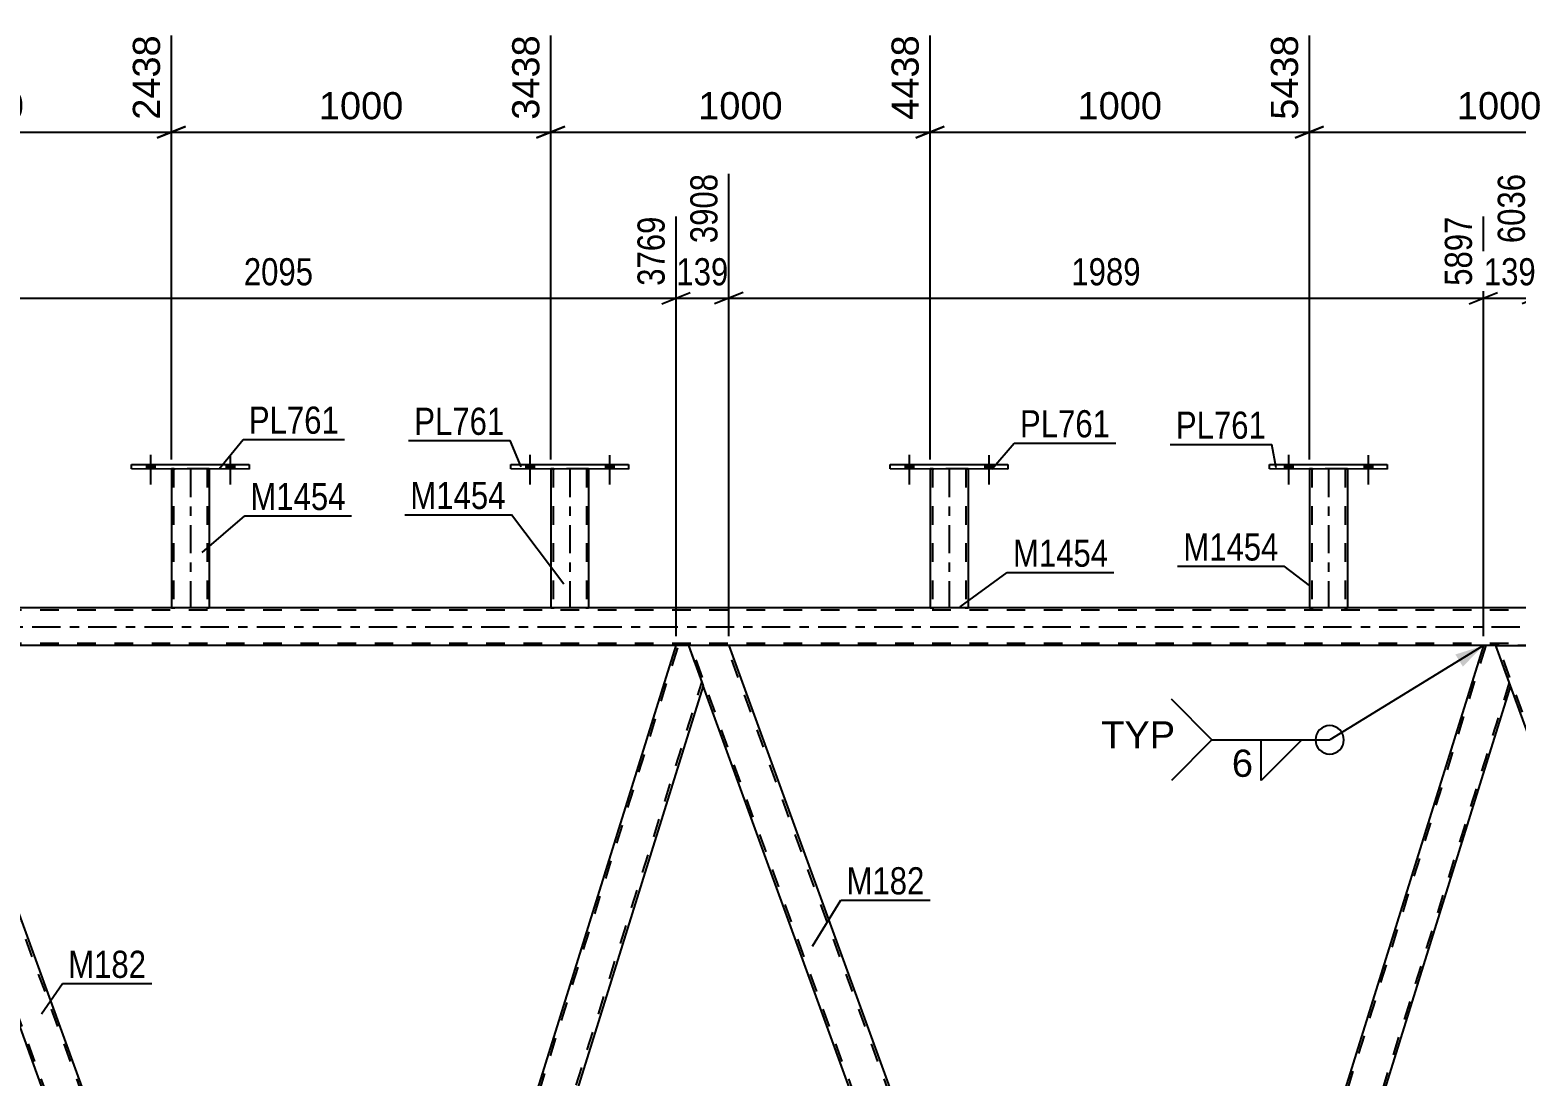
# Model space of a CAD drawing. Header units: millimetres. Extents: x 0 to 3371, y 0 to 1899.
# Drawn here: x 123 to 279.7, y 364.6 to 475.1 of the extents above; entities that cross this region are included whole.
import ezdxf

# ---------------------------------------------------------------- set-up
doc = ezdxf.new("R2010")
doc.units = ezdxf.units.MM
doc.linetypes.add('DXK_LINE_DOT2', pattern=[3.9198, 1.9599, -1.9599])
doc.linetypes.add('DXK_LINE_DOT3', pattern=[5.9187, 2.979, -0.9799, 0.9799, -0.9799])
doc.styles.add('Arial', font='ARIAL.TTF', dxfattribs={"height": 0.2})
doc.styles.add('Arial Narrow', font='ARIALN.TTF', dxfattribs={"height": 0.2})

# ---------------------------------------------------------------- blocks, each defined once
blk = doc.blocks.new('Part-203723786-2866 - 2801')
at = {"color": 2, "linetype": 'Continuous'}
for p, q in [((253.7, 428.72), (253.7, 429.2)), ((253.7, 429.2), (266.1, 429.19)), ((266.1, 428.71), (253.7, 428.72)), ((266.1, 429.19), (266.1, 428.71))]:
    blk.add_line(p, q, dxfattribs=at)
blk = doc.blocks.new('Bolt-203723786-3187 - 2801')
at = {"linetype": 'Continuous'}
for points in [[(255.26, 428.72), (256.14, 428.72), (256.14, 429.2), (255.26, 429.2)], [(263.66, 428.71), (264.54, 428.71), (264.54, 429.19), (263.66, 429.19)]]:
    blk.add_hatch(color=1, dxfattribs=at).paths.add_polyline_path(points)
at = {"color": 1, "linetype": 'Continuous'}
for p, q in [((255.7, 430.2), (255.7, 427.08)), ((264.1, 430.19), (264.1, 427.07)), ((255.26, 429.2), (255.26, 428.72)), ((256.14, 429.2), (256.14, 428.72)), ((263.66, 429.19), (263.66, 428.71)), ((264.54, 429.19), (264.54, 428.71))]:
    blk.add_line(p, q, dxfattribs=at)
blk = doc.blocks.new('Bolt-203723786-2803 - 2801')
at = {"linetype": 'Continuous'}
for points in [[(135.26, 428.72), (136.14, 428.72), (136.14, 429.2), (135.26, 429.2)], [(143.66, 428.71), (144.54, 428.71), (144.54, 429.19), (143.66, 429.19)]]:
    blk.add_hatch(color=1, dxfattribs=at).paths.add_polyline_path(points)
at = {"color": 1, "linetype": 'Continuous'}
for p, q in [((135.7, 430.2), (135.7, 427.08)), ((144.1, 430.19), (144.1, 427.07)), ((135.26, 429.2), (135.26, 428.72)), ((136.14, 429.2), (136.14, 428.72)), ((143.66, 429.19), (143.66, 428.71)), ((144.54, 429.19), (144.54, 428.71))]:
    blk.add_line(p, q, dxfattribs=at)
blk = doc.blocks.new('Part-203723786-2932 - 2801')
at = {"color": 7, "linetype": 'DXK_LINE_DOT2'}
for p, q in [((276.49, 410.08), (239.67, 291.96)), ((278.97, 406.2), (242.4, 288.86)), ((239.96, 293.68), (239.54, 292.33)), ((244.15, 293.68), (242.65, 288.86)), ((240.8, 288.86), (239.54, 292.33)), ((242.65, 288.86), (240.8, 288.86))]:
    blk.add_line(p, q, dxfattribs=at)
at = {"color": 2, "linetype": 'Continuous'}
for p, q in [((276.24, 410.08), (239.96, 293.68)), ((277.56, 410.08), (276.24, 410.08)), ((279.11, 405.83), (277.56, 410.08)), ((279.11, 405.83), (244.15, 293.68))]:
    blk.add_line(p, q, dxfattribs=at)
blk = doc.blocks.new('Bolt-203723786-2804 - 2801')
at = {"linetype": 'Continuous'}
for points in [[(135.26, 428.72), (136.14, 428.72), (136.14, 429.2), (135.26, 429.2)], [(143.66, 428.71), (144.54, 428.71), (144.54, 429.19), (143.66, 429.19)]]:
    blk.add_hatch(color=1, dxfattribs=at).paths.add_polyline_path(points)
at = {"color": 1, "linetype": 'Continuous'}
for p, q in [((135.7, 430.2), (135.7, 427.08)), ((144.1, 430.19), (144.1, 427.07)), ((135.26, 429.2), (135.26, 428.72)), ((136.14, 429.2), (136.14, 428.72)), ((143.66, 429.19), (143.66, 428.71)), ((144.54, 429.19), (144.54, 428.71))]:
    blk.add_line(p, q, dxfattribs=at)
blk = doc.blocks.new('Bolt-203723786-3312 - 2801')
at = {"linetype": 'Continuous'}
for points in [[(175.26, 428.72), (176.14, 428.72), (176.14, 429.2), (175.26, 429.2)], [(183.66, 428.71), (184.54, 428.71), (184.54, 429.19), (183.66, 429.19)]]:
    blk.add_hatch(color=1, dxfattribs=at).paths.add_polyline_path(points)
at = {"color": 1, "linetype": 'Continuous'}
for p, q in [((175.7, 430.2), (175.7, 427.08)), ((184.1, 430.19), (184.1, 427.07)), ((175.26, 429.2), (175.26, 428.72)), ((176.14, 429.2), (176.14, 428.72)), ((183.66, 429.19), (183.66, 428.71)), ((184.54, 429.19), (184.54, 428.71))]:
    blk.add_line(p, q, dxfattribs=at)
blk = doc.blocks.new('Part-203723786-2876 - 2801')
at = {"color": 2, "linetype": 'Continuous'}
for p, q in [((196.68, 410.08), (192.42, 410.08)), ((196.68, 410.08), (239.05, 293.68)), ((234.79, 293.68), (193.97, 405.83))]:
    blk.add_line(p, q, dxfattribs=at)
at = {"color": 7, "linetype": 'DXK_LINE_DOT2'}
for p, q in [((192.42, 410.08), (193.97, 405.83)), ((236.8, 288.86), (192.68, 410.08)), ((240.55, 288.86), (196.43, 410.08)), ((236.54, 288.86), (234.79, 293.68)), ((240.8, 288.86), (239.05, 293.68)), ((240.8, 288.86), (236.54, 288.86))]:
    blk.add_line(p, q, dxfattribs=at)
blk = doc.blocks.new('Part-203723786-2892 - 2801')
at = {"color": 2, "linetype": 'Continuous'}
for p, q in [((151.41, 288.86), (107.29, 410.08)), ((111.04, 410.08), (107.29, 410.08)), ((111.04, 410.08), (111.55, 410.08)), ((154.4, 292.33), (111.55, 410.08))]:
    blk.add_line(p, q, dxfattribs=at)
at = {"color": 7, "linetype": 'DXK_LINE_DOT2'}
for p, q in [((151.67, 288.86), (107.55, 410.08)), ((155.41, 288.86), (111.29, 410.08)), ((111.51, 410.08), (111.4, 410.08)), ((111.55, 410.08), (111.51, 410.08)), ((154.4, 292.33), (155.67, 288.86)), ((155.67, 288.86), (151.41, 288.86))]:
    blk.add_line(p, q, dxfattribs=at)
blk = doc.blocks.new('Part-203723786-2897 - 2801')
at = {"color": 2, "linetype": 'Continuous'}
for p, q in [((154.4, 292.33), (191.11, 410.08)), ((192.42, 410.08), (191.11, 410.08)), ((192.42, 410.08), (193.97, 405.83)), ((193.97, 405.83), (157.51, 288.86)), ((155.67, 288.86), (154.4, 292.33))]:
    blk.add_line(p, q, dxfattribs=at)
at = {"color": 7, "linetype": 'DXK_LINE_DOT2'}
for p, q in [((154.54, 291.96), (191.36, 410.08)), ((157.26, 288.86), (193.84, 406.2)), ((157.51, 288.86), (155.67, 288.86))]:
    blk.add_line(p, q, dxfattribs=at)
blk = doc.blocks.new('Bolt-203723786-2933 - 2801')
at = {"linetype": 'Continuous'}
for points in [[(175.26, 428.72), (176.14, 428.72), (176.14, 429.2), (175.26, 429.2)], [(183.66, 428.71), (184.54, 428.71), (184.54, 429.19), (183.66, 429.19)]]:
    blk.add_hatch(color=1, dxfattribs=at).paths.add_polyline_path(points)
at = {"color": 1, "linetype": 'Continuous'}
for p, q in [((175.7, 430.2), (175.7, 427.08)), ((184.1, 430.19), (184.1, 427.07)), ((175.26, 429.2), (175.26, 428.72)), ((176.14, 429.2), (176.14, 428.72)), ((183.66, 429.19), (183.66, 428.71)), ((184.54, 429.19), (184.54, 428.71))]:
    blk.add_line(p, q, dxfattribs=at)
blk = doc.blocks.new('Part-203723786-2959 - 2801')
at = {"color": 2, "linetype": 'Continuous'}
for p, q in [((177.9, 428.72), (177.9, 414.08)), ((181.9, 428.72), (181.9, 414.08)), ((177.93, 414.08), (177.9, 414.08)), ((178.04, 414.08), (177.93, 414.08)), ((178.19, 414.08), (178.04, 414.08)), ((181.6, 414.08), (178.19, 414.08)), ((181.76, 414.08), (181.6, 414.08)), ((181.86, 414.08), (181.76, 414.08)), ((181.9, 414.08), (181.86, 414.08))]:
    blk.add_line(p, q, dxfattribs=at)
at = {"color": 7, "linetype": 'DXK_LINE_DOT2'}
for p, q in [((177.9, 428.72), (177.9, 428.72)), ((177.9, 428.72), (177.9, 428.72)), ((177.9, 428.72), (177.9, 428.72)), ((177.94, 428.72), (177.9, 428.72)), ((177.9, 428.72), (177.94, 428.72)), ((178.04, 428.72), (177.94, 428.72)), ((177.94, 428.72), (178.04, 428.72)), ((178.16, 428.72), (178.04, 428.72)), ((178.04, 428.72), (178.2, 428.72)), ((178.14, 428.72), (178.14, 428.72)), ((178.14, 428.72), (178.14, 414.08)), ((178.16, 428.72), (178.14, 428.72)), ((178.14, 428.72), (178.16, 428.72)), ((181.6, 428.72), (178.16, 428.72)), ((178.21, 428.72), (178.16, 428.72)), ((178.16, 428.72), (178.21, 428.72)), ((181.6, 428.72), (178.2, 428.72)), ((181.51, 428.72), (178.21, 428.72)), ((178.21, 428.72), (178.29, 428.72)), ((181.59, 428.72), (178.29, 428.72)), ((181.59, 428.72), (181.51, 428.72)), ((181.64, 428.72), (181.59, 428.72)), ((181.59, 428.72), (181.64, 428.72)), ((181.6, 428.72), (181.76, 428.72)), ((181.76, 428.72), (181.6, 428.72)), ((181.66, 428.72), (181.64, 428.72)), ((181.64, 428.72), (181.66, 428.72)), ((181.66, 428.72), (181.66, 428.72)), ((181.66, 428.72), (181.66, 414.08)), ((181.76, 428.72), (181.86, 428.72)), ((181.86, 428.72), (181.76, 428.72)), ((181.86, 428.72), (181.9, 428.72)), ((181.9, 428.72), (181.86, 428.72)), ((181.9, 428.72), (181.9, 428.72)), ((181.9, 428.72), (181.9, 428.72)), ((181.9, 428.72), (181.9, 428.72)), ((177.9, 414.08), (177.93, 414.08)), ((177.93, 414.08), (178.04, 414.08)), ((178.04, 414.08), (178.19, 414.08)), ((178.14, 414.08), (178.15, 414.08)), ((178.14, 414.08), (178.15, 414.08)), ((181.51, 414.08), (178.15, 414.08)), ((178.15, 414.08), (178.19, 414.08)), ((181.66, 414.08), (178.19, 414.08)), ((178.19, 414.08), (178.21, 414.08)), ((178.21, 414.08), (178.28, 414.08)), ((181.59, 414.08), (178.28, 414.08)), ((181.59, 414.08), (181.51, 414.08)), ((181.64, 414.08), (181.59, 414.08)), ((181.59, 414.08), (181.64, 414.08)), ((181.66, 414.08), (181.64, 414.08)), ((181.64, 414.08), (181.66, 414.08)), ((181.66, 414.08), (181.76, 414.08)), ((181.76, 414.08), (181.86, 414.08)), ((181.86, 414.08), (181.9, 414.08))]:
    blk.add_line(p, q, dxfattribs=at)
at = {"color": 7, "linetype": 'DXK_LINE_DOT3'}
blk.add_line((179.9, 428.72), (179.9, 414.08), dxfattribs=at)
blk = doc.blocks.new('Part-203723786-2969 - 2801')
at = {"color": 2, "linetype": 'Continuous'}
for p, q in [((173.7, 428.72), (173.7, 429.2)), ((173.7, 429.2), (186.1, 429.19)), ((186.1, 428.71), (173.7, 428.72)), ((186.1, 429.19), (186.1, 428.71))]:
    blk.add_line(p, q, dxfattribs=at)
blk = doc.blocks.new('Part-203723786-3011 - 2801')
at = {"color": 2, "linetype": 'Continuous'}
for p, q in [((137.9, 428.72), (137.9, 414.08)), ((141.9, 428.72), (141.9, 414.08)), ((137.93, 414.08), (137.9, 414.08)), ((138.04, 414.08), (137.93, 414.08)), ((138.19, 414.08), (138.04, 414.08)), ((141.6, 414.08), (138.19, 414.08)), ((141.76, 414.08), (141.6, 414.08)), ((141.86, 414.08), (141.76, 414.08)), ((141.9, 414.08), (141.86, 414.08))]:
    blk.add_line(p, q, dxfattribs=at)
at = {"color": 7, "linetype": 'DXK_LINE_DOT2'}
for p, q in [((137.9, 428.72), (137.9, 428.72)), ((137.9, 428.72), (137.9, 428.72)), ((137.9, 428.72), (137.9, 428.72)), ((137.94, 428.72), (137.9, 428.72)), ((137.9, 428.72), (137.94, 428.72)), ((138.04, 428.72), (137.94, 428.72)), ((137.94, 428.72), (138.04, 428.72)), ((138.16, 428.72), (138.04, 428.72)), ((138.04, 428.72), (138.2, 428.72)), ((138.14, 428.72), (138.14, 428.72)), ((138.14, 428.72), (138.14, 414.08)), ((138.16, 428.72), (138.14, 428.72)), ((138.14, 428.72), (138.16, 428.72)), ((141.6, 428.72), (138.16, 428.72)), ((138.21, 428.72), (138.16, 428.72)), ((138.16, 428.72), (138.21, 428.72)), ((141.6, 428.72), (138.2, 428.72)), ((141.51, 428.72), (138.21, 428.72)), ((138.21, 428.72), (138.29, 428.72)), ((141.59, 428.72), (138.29, 428.72)), ((141.59, 428.72), (141.51, 428.72)), ((141.64, 428.72), (141.59, 428.72)), ((141.59, 428.72), (141.64, 428.72)), ((141.6, 428.72), (141.76, 428.72)), ((141.76, 428.72), (141.6, 428.72)), ((141.66, 428.72), (141.64, 428.72)), ((141.64, 428.72), (141.66, 428.72)), ((141.66, 428.72), (141.66, 428.72)), ((141.66, 428.72), (141.66, 414.08)), ((141.76, 428.72), (141.86, 428.72)), ((141.86, 428.72), (141.76, 428.72)), ((141.86, 428.72), (141.9, 428.72)), ((141.9, 428.72), (141.86, 428.72)), ((141.9, 428.72), (141.9, 428.72)), ((141.9, 428.72), (141.9, 428.72)), ((141.9, 428.72), (141.9, 428.72)), ((137.9, 414.08), (137.93, 414.08)), ((137.93, 414.08), (138.04, 414.08)), ((138.04, 414.08), (138.19, 414.08)), ((138.14, 414.08), (138.15, 414.08)), ((138.14, 414.08), (138.15, 414.08)), ((141.51, 414.08), (138.15, 414.08)), ((138.15, 414.08), (138.19, 414.08)), ((141.66, 414.08), (138.19, 414.08)), ((138.19, 414.08), (138.21, 414.08)), ((138.21, 414.08), (138.28, 414.08)), ((141.59, 414.08), (138.28, 414.08)), ((141.59, 414.08), (141.51, 414.08)), ((141.64, 414.08), (141.59, 414.08)), ((141.59, 414.08), (141.64, 414.08)), ((141.66, 414.08), (141.64, 414.08)), ((141.64, 414.08), (141.66, 414.08)), ((141.66, 414.08), (141.76, 414.08)), ((141.76, 414.08), (141.86, 414.08)), ((141.86, 414.08), (141.9, 414.08))]:
    blk.add_line(p, q, dxfattribs=at)
at = {"color": 7, "linetype": 'DXK_LINE_DOT3'}
blk.add_line((139.9, 428.72), (139.9, 414.08), dxfattribs=at)
blk = doc.blocks.new('Part-203723786-3016 - 2801')
at = {"color": 2, "linetype": 'Continuous'}
for p, q in [((133.7, 428.72), (133.7, 429.2)), ((133.7, 429.2), (146.1, 429.19)), ((146.1, 428.71), (133.7, 428.72)), ((146.1, 429.19), (146.1, 428.71))]:
    blk.add_line(p, q, dxfattribs=at)
blk = doc.blocks.new('Part-203723786-3021 - 2801')
at = {"color": 2, "linetype": 'Continuous'}
for p, q in [((217.9, 428.72), (217.9, 414.08)), ((221.9, 428.72), (221.9, 414.08)), ((217.93, 414.08), (217.9, 414.08)), ((218.04, 414.08), (217.93, 414.08)), ((218.19, 414.08), (218.04, 414.08)), ((221.6, 414.08), (218.19, 414.08)), ((221.76, 414.08), (221.6, 414.08)), ((221.86, 414.08), (221.76, 414.08)), ((221.9, 414.08), (221.86, 414.08))]:
    blk.add_line(p, q, dxfattribs=at)
at = {"color": 7, "linetype": 'DXK_LINE_DOT2'}
for p, q in [((217.9, 428.72), (217.9, 428.72)), ((217.9, 428.72), (217.9, 428.72)), ((217.9, 428.72), (217.9, 428.72)), ((217.94, 428.72), (217.9, 428.72)), ((217.9, 428.72), (217.94, 428.72)), ((218.04, 428.72), (217.94, 428.72)), ((217.94, 428.72), (218.04, 428.72)), ((218.16, 428.72), (218.04, 428.72)), ((218.04, 428.72), (218.2, 428.72)), ((218.14, 428.72), (218.14, 428.72)), ((218.14, 428.72), (218.14, 414.08)), ((218.16, 428.72), (218.14, 428.72)), ((218.14, 428.72), (218.16, 428.72)), ((221.6, 428.72), (218.16, 428.72)), ((218.21, 428.72), (218.16, 428.72)), ((218.16, 428.72), (218.21, 428.72)), ((221.6, 428.72), (218.2, 428.72)), ((221.51, 428.72), (218.21, 428.72)), ((218.21, 428.72), (218.29, 428.72)), ((221.59, 428.72), (218.29, 428.72)), ((221.59, 428.72), (221.51, 428.72)), ((221.64, 428.72), (221.59, 428.72)), ((221.59, 428.72), (221.64, 428.72)), ((221.6, 428.72), (221.76, 428.72)), ((221.76, 428.72), (221.6, 428.72)), ((221.66, 428.72), (221.64, 428.72)), ((221.64, 428.72), (221.66, 428.72)), ((221.66, 428.72), (221.66, 428.72)), ((221.66, 428.72), (221.66, 414.08)), ((221.76, 428.72), (221.86, 428.72)), ((221.86, 428.72), (221.76, 428.72)), ((221.86, 428.72), (221.9, 428.72)), ((221.9, 428.72), (221.86, 428.72)), ((221.9, 428.72), (221.9, 428.72)), ((221.9, 428.72), (221.9, 428.72)), ((221.9, 428.72), (221.9, 428.72)), ((217.9, 414.08), (217.93, 414.08)), ((217.93, 414.08), (218.04, 414.08)), ((218.04, 414.08), (218.19, 414.08)), ((218.14, 414.08), (218.15, 414.08)), ((218.14, 414.08), (218.15, 414.08)), ((221.51, 414.08), (218.15, 414.08)), ((218.15, 414.08), (218.19, 414.08)), ((221.66, 414.08), (218.19, 414.08)), ((218.19, 414.08), (218.21, 414.08)), ((218.21, 414.08), (218.28, 414.08)), ((221.59, 414.08), (218.28, 414.08)), ((221.59, 414.08), (221.51, 414.08)), ((221.64, 414.08), (221.59, 414.08)), ((221.59, 414.08), (221.64, 414.08)), ((221.66, 414.08), (221.64, 414.08)), ((221.64, 414.08), (221.66, 414.08)), ((221.66, 414.08), (221.76, 414.08)), ((221.76, 414.08), (221.86, 414.08)), ((221.86, 414.08), (221.9, 414.08))]:
    blk.add_line(p, q, dxfattribs=at)
at = {"color": 7, "linetype": 'DXK_LINE_DOT3'}
blk.add_line((219.9, 428.72), (219.9, 414.08), dxfattribs=at)
blk = doc.blocks.new('Part-203723786-3026 - 2801')
at = {"color": 2, "linetype": 'Continuous'}
for p, q in [((257.9, 428.72), (257.9, 414.08)), ((261.9, 428.72), (261.9, 414.08)), ((257.93, 414.08), (257.9, 414.08)), ((258.04, 414.08), (257.93, 414.08)), ((258.19, 414.08), (258.04, 414.08)), ((261.6, 414.08), (258.19, 414.08)), ((261.76, 414.08), (261.6, 414.08)), ((261.86, 414.08), (261.76, 414.08)), ((261.9, 414.08), (261.86, 414.08))]:
    blk.add_line(p, q, dxfattribs=at)
at = {"color": 7, "linetype": 'DXK_LINE_DOT2'}
for p, q in [((257.9, 428.72), (257.9, 428.72)), ((257.9, 428.72), (257.9, 428.72)), ((257.9, 428.72), (257.9, 428.72)), ((257.94, 428.72), (257.9, 428.72)), ((257.9, 428.72), (257.94, 428.72)), ((258.04, 428.72), (257.94, 428.72)), ((257.94, 428.72), (258.04, 428.72)), ((258.2, 428.72), (258.04, 428.72)), ((258.04, 428.72), (258.2, 428.72)), ((258.14, 428.72), (258.14, 428.72)), ((258.14, 428.72), (258.14, 414.08)), ((258.16, 428.72), (258.14, 428.72)), ((258.14, 428.72), (258.16, 428.72)), ((258.21, 428.72), (258.16, 428.72)), ((258.16, 428.72), (258.21, 428.72)), ((261.61, 428.72), (258.2, 428.72)), ((261.61, 428.72), (258.2, 428.72)), ((261.51, 428.72), (258.21, 428.72)), ((258.21, 428.72), (258.29, 428.72)), ((261.59, 428.72), (258.29, 428.72)), ((261.59, 428.72), (261.51, 428.72)), ((261.64, 428.72), (261.59, 428.72)), ((261.59, 428.72), (261.64, 428.72)), ((261.61, 428.72), (261.76, 428.72)), ((261.76, 428.72), (261.61, 428.72)), ((261.66, 428.72), (261.64, 428.72)), ((261.64, 428.72), (261.66, 428.72)), ((261.66, 428.72), (261.66, 428.72)), ((261.66, 428.72), (261.66, 414.08)), ((261.76, 428.72), (261.87, 428.72)), ((261.87, 428.72), (261.76, 428.72)), ((261.87, 428.72), (261.9, 428.72)), ((261.9, 428.72), (261.87, 428.72)), ((261.9, 428.72), (261.9, 428.72)), ((261.9, 428.72), (261.9, 428.72)), ((261.9, 428.72), (261.9, 428.72)), ((257.9, 414.08), (257.93, 414.08)), ((257.93, 414.08), (258.04, 414.08)), ((258.04, 414.08), (258.19, 414.08)), ((258.14, 414.08), (258.16, 414.08)), ((258.14, 414.08), (258.16, 414.08)), ((261.51, 414.08), (258.16, 414.08)), ((258.16, 414.08), (258.19, 414.08)), ((261.6, 414.08), (258.19, 414.08)), ((258.19, 414.08), (258.21, 414.08)), ((258.21, 414.08), (258.29, 414.08)), ((261.59, 414.08), (258.29, 414.08)), ((261.59, 414.08), (261.51, 414.08)), ((261.64, 414.08), (261.59, 414.08)), ((261.59, 414.08), (261.64, 414.08)), ((261.6, 414.08), (261.76, 414.08)), ((261.66, 414.08), (261.64, 414.08)), ((261.64, 414.08), (261.66, 414.08)), ((261.76, 414.08), (261.86, 414.08)), ((261.86, 414.08), (261.9, 414.08))]:
    blk.add_line(p, q, dxfattribs=at)
at = {"color": 7, "linetype": 'DXK_LINE_DOT3'}
blk.add_line((259.9, 428.72), (259.9, 414.08), dxfattribs=at)
blk = doc.blocks.new('Part-203723786-3037 - 2801')
at = {"color": 2, "linetype": 'Continuous'}
for p, q in [((213.7, 428.72), (213.7, 429.2)), ((213.7, 429.2), (226.1, 429.19)), ((226.1, 428.71), (213.7, 428.72)), ((226.1, 429.19), (226.1, 428.71))]:
    blk.add_line(p, q, dxfattribs=at)
blk = doc.blocks.new('Part-203723786-3089 - 2801')
at = {"color": 2, "linetype": 'Continuous'}
for p, q in [((277.56, 410.08), (281.82, 410.08)), ((281.82, 410.08), (324.67, 292.33)), ((321.68, 288.86), (279.11, 405.83))]:
    blk.add_line(p, q, dxfattribs=at)
at = {"color": 7, "linetype": 'DXK_LINE_DOT2'}
for p, q in [((279.11, 405.83), (277.56, 410.08)), ((321.93, 288.86), (277.81, 410.08)), ((325.68, 288.86), (281.56, 410.08)), ((325.94, 288.86), (324.67, 292.33)), ((325.94, 288.86), (321.68, 288.86))]:
    blk.add_line(p, q, dxfattribs=at)
blk = doc.blocks.new('Bolt-203723786-3127 - 2801')
at = {"linetype": 'Continuous'}
for points in [[(215.26, 428.72), (216.14, 428.72), (216.14, 429.2), (215.26, 429.2)], [(223.66, 428.71), (224.54, 428.71), (224.54, 429.19), (223.66, 429.19)]]:
    blk.add_hatch(color=1, dxfattribs=at).paths.add_polyline_path(points)
at = {"color": 1, "linetype": 'Continuous'}
for p, q in [((215.7, 430.2), (215.7, 427.08)), ((224.1, 430.19), (224.1, 427.07)), ((215.26, 429.2), (215.26, 428.72)), ((216.14, 429.2), (216.14, 428.72)), ((223.66, 429.19), (223.66, 428.71)), ((224.54, 429.19), (224.54, 428.71))]:
    blk.add_line(p, q, dxfattribs=at)
blk = doc.blocks.new('Bolt-203723786-3156 - 2801')
at = {"linetype": 'Continuous'}
for points in [[(215.26, 428.72), (216.14, 428.72), (216.14, 429.2), (215.26, 429.2)], [(223.66, 428.71), (224.54, 428.71), (224.54, 429.19), (223.66, 429.19)]]:
    blk.add_hatch(color=1, dxfattribs=at).paths.add_polyline_path(points)
at = {"color": 1, "linetype": 'Continuous'}
for p, q in [((215.7, 430.2), (215.7, 427.08)), ((224.1, 430.19), (224.1, 427.07)), ((215.26, 429.2), (215.26, 428.72)), ((216.14, 429.2), (216.14, 428.72)), ((223.66, 429.19), (223.66, 428.71)), ((224.54, 429.19), (224.54, 428.71))]:
    blk.add_line(p, q, dxfattribs=at)
blk = doc.blocks.new('Bolt-203723786-3188 - 2801')
at = {"linetype": 'Continuous'}
for points in [[(255.26, 428.72), (256.14, 428.72), (256.14, 429.2), (255.26, 429.2)], [(263.66, 428.71), (264.54, 428.71), (264.54, 429.19), (263.66, 429.19)]]:
    blk.add_hatch(color=1, dxfattribs=at).paths.add_polyline_path(points)
at = {"color": 1, "linetype": 'Continuous'}
for p, q in [((255.7, 430.2), (255.7, 427.08)), ((264.1, 430.19), (264.1, 427.07)), ((255.26, 429.2), (255.26, 428.72)), ((256.14, 429.2), (256.14, 428.72)), ((263.66, 429.19), (263.66, 428.71)), ((264.54, 429.19), (264.54, 428.71))]:
    blk.add_line(p, q, dxfattribs=at)
blk = doc.blocks.new('Part-203723786-3246 - 2801')
at = {"color": 7, "linetype": 'DXK_LINE_DOT2'}
for p, q in [((761.03, 413.84), (40.36, 413.84)), ((141.9, 414.08), (141.42, 414.08)), ((181.9, 414.08), (181.42, 414.08)), ((221.9, 414.08), (221.42, 414.08)), ((261.9, 414.08), (261.42, 414.08)), ((761.03, 410.32), (40.36, 410.32)), ((196.68, 410.08), (191.11, 410.08)), ((281.82, 410.08), (276.24, 410.08))]:
    blk.add_line(p, q, dxfattribs=at)
at = {"color": 2, "linetype": 'Continuous'}
for p, q in [((141.42, 414.08), (101.9, 414.08)), ((181.42, 414.08), (141.9, 414.08)), ((221.42, 414.08), (181.9, 414.08)), ((261.42, 414.08), (221.9, 414.08)), ((301.42, 414.08), (261.9, 414.08)), ((191.11, 410.08), (111.55, 410.08)), ((276.24, 410.08), (196.68, 410.08))]:
    blk.add_line(p, q, dxfattribs=at)
at = {"color": 7, "linetype": 'DXK_LINE_DOT3'}
blk.add_line((40.36, 412.08), (761.03, 412.08), dxfattribs=at)
blk = doc.blocks.new('StraightDimension-203723786-3959 - 2801')
at = {"color": 7, "linetype": 'Continuous'}
for p, q in [((196.68, 411.08), (196.68, 459.86)), ((191.11, 411.08), (191.11, 455.36)), ((189.61, 446.15), (192.61, 447.35)), ((191.11, 446.75), (196.68, 446.75)), ((198.18, 447.35), (195.18, 446.15))]:
    blk.add_line(p, q, dxfattribs=at)
at = {"color": 0}
blk.add_wipeout([(197.24, 447.5), (197.24, 451.7), (190.55, 451.7), (190.55, 447.5)], dxfattribs=at)
at = {"color": 3, "style": 'Arial Narrow'}
blk.add_text('139', height=2.863, dxfattribs=at).set_placement((191.15, 448.1))
at = {"color": 0, "linetype": 'Continuous'}
blk.add_wipeout([(196.08, 460.46), (191.88, 460.46), (191.88, 451.95), (196.08, 451.95)], dxfattribs=at)
at = {"color": 3, "linetype": 'Continuous', "style": 'Arial Narrow'}
blk.add_text('3908', height=2.863, rotation=90.0002, dxfattribs=at).set_placement((195.48, 452.55))
blk = doc.blocks.new('StraightDimension-203723786-4543 - 2801')
at = {"color": 7, "linetype": 'Continuous'}
for p, q in [((137.9, 429.72), (137.9, 474.47)), ((177.9, 429.72), (177.9, 474.47)), ((139.4, 464.87), (136.4, 463.67)), ((137.9, 464.27), (177.9, 464.27)), ((176.4, 463.67), (179.4, 464.87))]:
    blk.add_line(p, q, dxfattribs=at)
at = {"color": 0, "linetype": 'Continuous'}
blk.add_wipeout([(177.3, 475.07), (173.1, 475.07), (173.1, 464.97), (177.3, 464.97)], dxfattribs=at)
at = {"color": 0}
blk.add_wipeout([(162.95, 465.02), (162.95, 469.22), (152.85, 469.22), (152.85, 465.02)], dxfattribs=at)
at = {"color": 3, "linetype": 'Continuous', "style": 'Arial'}
blk.add_text('3438', height=2.865, rotation=90.0002, dxfattribs=at).set_placement((176.7, 465.57))
at = {"color": 3, "style": 'Arial'}
blk.add_text('1000', height=2.865, dxfattribs=at).set_placement((153.45, 465.62))
blk = doc.blocks.new('StraightDimension-203723786-4553 - 2801')
at = {"color": 7, "linetype": 'Continuous'}
for p, q in [((97.9, 429.72), (97.9, 474.47)), ((137.9, 429.72), (137.9, 474.47)), ((99.4, 464.87), (96.4, 463.67)), ((97.9, 464.27), (137.9, 464.27)), ((136.4, 463.67), (139.4, 464.87))]:
    blk.add_line(p, q, dxfattribs=at)
at = {"color": 0, "linetype": 'Continuous'}
blk.add_wipeout([(137.3, 475.07), (133.1, 475.07), (133.1, 464.97), (137.3, 464.97)], dxfattribs=at)
at = {"color": 0}
blk.add_wipeout([(122.95, 465.02), (122.95, 469.22), (112.85, 469.22), (112.85, 465.02)], dxfattribs=at)
at = {"color": 3, "linetype": 'Continuous', "style": 'Arial'}
blk.add_text('2438', height=2.865, rotation=90.0002, dxfattribs=at).set_placement((136.7, 465.57))
at = {"color": 3, "style": 'Arial'}
blk.add_text('1000', height=2.865, dxfattribs=at).set_placement((113.45, 465.62))
blk = doc.blocks.new('StraightDimension-203723786-4533 - 2801')
at = {"color": 7, "linetype": 'Continuous'}
for p, q in [((177.9, 429.72), (177.9, 474.47)), ((217.9, 429.72), (217.9, 474.47)), ((179.4, 464.87), (176.4, 463.67)), ((177.9, 464.27), (217.9, 464.27)), ((216.4, 463.67), (219.4, 464.87))]:
    blk.add_line(p, q, dxfattribs=at)
at = {"color": 0, "linetype": 'Continuous'}
blk.add_wipeout([(217.3, 475.07), (213.1, 475.07), (213.1, 464.97), (217.3, 464.97)], dxfattribs=at)
at = {"color": 0}
blk.add_wipeout([(202.95, 465.02), (202.95, 469.22), (192.85, 469.22), (192.85, 465.02)], dxfattribs=at)
at = {"color": 3, "linetype": 'Continuous', "style": 'Arial'}
blk.add_text('4438', height=2.865, rotation=90.0002, dxfattribs=at).set_placement((216.7, 465.57))
at = {"color": 3, "style": 'Arial'}
blk.add_text('1000', height=2.865, dxfattribs=at).set_placement((193.45, 465.62))
blk = doc.blocks.new('StraightDimension-203723786-3935 - 2801')
at = {"color": 7, "linetype": 'Continuous'}
for p, q in [((196.68, 411.08), (196.68, 459.86)), ((276.24, 411.08), (276.24, 455.36)), ((198.18, 447.35), (195.18, 446.15)), ((196.68, 446.75), (276.24, 446.75)), ((274.74, 446.15), (277.74, 447.35))]:
    blk.add_line(p, q, dxfattribs=at)
at = {"color": 0, "linetype": 'Continuous'}
blk.add_wipeout([(275.64, 455.96), (271.44, 455.96), (271.44, 447.45), (275.64, 447.45)], dxfattribs=at)
at = {"color": 0}
blk.add_wipeout([(240.72, 447.5), (240.72, 451.7), (232.2, 451.7), (232.2, 447.5)], dxfattribs=at)
at = {"color": 3, "linetype": 'Continuous', "style": 'Arial Narrow'}
blk.add_text('5897', height=2.863, rotation=90.0002, dxfattribs=at).set_placement((275.04, 448.05))
at = {"color": 3, "style": 'Arial Narrow'}
blk.add_text('1989', height=2.863, dxfattribs=at).set_placement((232.8, 448.1))
blk = doc.blocks.new('StraightDimension-203723786-3911 - 2801')
at = {"color": 7, "linetype": 'Continuous'}
for p, q in [((281.82, 411.08), (281.82, 459.86)), ((276.24, 411.08), (276.24, 455.36)), ((274.74, 446.15), (277.74, 447.35)), ((276.24, 446.75), (281.82, 446.75)), ((283.32, 447.35), (280.32, 446.15))]:
    blk.add_line(p, q, dxfattribs=at)
at = {"color": 0}
blk.add_wipeout([(282.37, 447.5), (282.37, 451.7), (275.69, 451.7), (275.69, 447.5)], dxfattribs=at)
at = {"color": 3, "style": 'Arial Narrow'}
blk.add_text('139', height=2.863, dxfattribs=at).set_placement((276.29, 448.1))
at = {"color": 0, "linetype": 'Continuous'}
blk.add_wipeout([(281.22, 460.46), (277.02, 460.46), (277.02, 451.95), (281.22, 451.95)], dxfattribs=at)
at = {"color": 3, "linetype": 'Continuous', "style": 'Arial Narrow'}
blk.add_text('6036', height=2.863, rotation=90.0002, dxfattribs=at).set_placement((280.62, 452.55))
blk = doc.blocks.new('StraightDimension-203723786-3983 - 2801')
at = {"color": 7, "linetype": 'Continuous'}
for p, q in [((107.29, 411.08), (107.29, 455.36)), ((191.11, 411.08), (191.11, 455.36)), ((108.79, 447.35), (105.79, 446.15)), ((107.29, 446.75), (191.11, 446.75)), ((189.61, 446.15), (192.61, 447.35))]:
    blk.add_line(p, q, dxfattribs=at)
at = {"color": 0, "linetype": 'Continuous'}
blk.add_wipeout([(190.51, 455.96), (186.31, 455.96), (186.31, 447.45), (190.51, 447.45)], dxfattribs=at)
at = {"color": 0}
blk.add_wipeout([(153.45, 447.5), (153.45, 451.7), (144.94, 451.7), (144.94, 447.5)], dxfattribs=at)
at = {"color": 3, "linetype": 'Continuous', "style": 'Arial Narrow'}
blk.add_text('3769', height=2.863, rotation=90.0002, dxfattribs=at).set_placement((189.91, 448.05))
at = {"color": 3, "style": 'Arial Narrow'}
blk.add_text('2095', height=2.863, dxfattribs=at).set_placement((145.54, 448.1))
blk = doc.blocks.new('StraightDimension-203723786-4513 - 2801')
at = {"color": 7, "linetype": 'Continuous'}
for p, q in [((257.9, 429.72), (257.9, 474.47)), ((297.9, 429.72), (297.9, 474.47)), ((259.4, 464.87), (256.4, 463.67)), ((257.9, 464.27), (297.9, 464.27)), ((296.4, 463.67), (299.4, 464.87))]:
    blk.add_line(p, q, dxfattribs=at)
at = {"color": 0, "linetype": 'Continuous'}
blk.add_wipeout([(297.3, 475.07), (293.1, 475.07), (293.1, 464.97), (297.3, 464.97)], dxfattribs=at)
at = {"color": 0}
blk.add_wipeout([(282.95, 465.02), (282.95, 469.22), (272.85, 469.22), (272.85, 465.02)], dxfattribs=at)
at = {"color": 3, "linetype": 'Continuous', "style": 'Arial'}
blk.add_text('6438', height=2.865, rotation=90.0002, dxfattribs=at).set_placement((296.7, 465.57))
at = {"color": 3, "style": 'Arial'}
blk.add_text('1000', height=2.865, dxfattribs=at).set_placement((273.45, 465.62))
blk = doc.blocks.new('StraightDimension-203723786-4523 - 2801')
at = {"color": 7, "linetype": 'Continuous'}
for p, q in [((217.9, 429.72), (217.9, 474.47)), ((257.9, 429.72), (257.9, 474.47)), ((219.4, 464.87), (216.4, 463.67)), ((217.9, 464.27), (257.9, 464.27)), ((256.4, 463.67), (259.4, 464.87))]:
    blk.add_line(p, q, dxfattribs=at)
at = {"color": 0, "linetype": 'Continuous'}
blk.add_wipeout([(257.3, 475.07), (253.1, 475.07), (253.1, 464.97), (257.3, 464.97)], dxfattribs=at)
at = {"color": 0}
blk.add_wipeout([(242.95, 465.02), (242.95, 469.22), (232.85, 469.22), (232.85, 465.02)], dxfattribs=at)
at = {"color": 3, "linetype": 'Continuous', "style": 'Arial'}
blk.add_text('5438', height=2.865, rotation=90.0002, dxfattribs=at).set_placement((256.7, 465.57))
at = {"color": 3, "style": 'Arial'}
blk.add_text('1000', height=2.865, dxfattribs=at).set_placement((233.45, 465.62))
blk = doc.blocks.new('Mark-203723786-2862 - 2801')
at = {"color": 0}
blk.add_wipeout([(253.32, 431.91), (253.32, 434.91), (243.82, 434.91), (243.82, 431.91)], dxfattribs=at)
blk.add_wipeout([(253.32, 431.91), (253.32, 434.91), (243.82, 434.91), (243.82, 431.91)], dxfattribs=at)
at = {"color": 30, "linetype": 'Continuous'}
for p in [(243.22, 431.31), (254.41, 428.83)]:
    blk.add_line(p, (253.92, 431.31), dxfattribs=at)
at = {"color": 3, "style": 'Arial Narrow'}
blk.add_text('PL761', height=2.863, dxfattribs=at).set_placement((243.82, 431.91))
blk = doc.blocks.new('Mark-203723786-2872 - 2801')
at = {"color": 0}
blk.add_wipeout([(217.31, 383.84), (217.31, 386.84), (209.09, 386.84), (209.09, 383.84)], dxfattribs=at)
blk.add_wipeout([(217.31, 383.84), (217.31, 386.84), (209.09, 386.84), (209.09, 383.84)], dxfattribs=at)
at = {"color": 30, "linetype": 'Continuous'}
for p, q in [((205.51, 378.38), (208.49, 383.24)), ((208.49, 383.24), (217.91, 383.24))]:
    blk.add_line(p, q, dxfattribs=at)
at = {"color": 3, "style": 'Arial Narrow'}
blk.add_text('M182', height=2.863, dxfattribs=at).set_placement((209.09, 383.84))
blk = doc.blocks.new('Mark-203723786-2888 - 2801')
at = {"color": 0}
blk.add_wipeout([(135.24, 375.03), (135.24, 378.03), (127.02, 378.03), (127.02, 375.03)], dxfattribs=at)
blk.add_wipeout([(135.24, 375.03), (135.24, 378.03), (127.02, 378.03), (127.02, 375.03)], dxfattribs=at)
at = {"color": 30, "linetype": 'Continuous'}
for p, q in [((124.22, 371.22), (126.42, 374.43)), ((126.42, 374.43), (135.84, 374.43))]:
    blk.add_line(p, q, dxfattribs=at)
at = {"color": 3, "style": 'Arial Narrow'}
blk.add_text('M182', height=2.863, dxfattribs=at).set_placement((127.02, 375.03))
blk = doc.blocks.new('Mark-203723786-2955 - 2801')
at = {"color": 0}
blk.add_wipeout([(173.15, 424.5), (173.15, 427.5), (163.1, 427.5), (163.1, 424.5)], dxfattribs=at)
blk.add_wipeout([(173.15, 424.5), (173.15, 427.5), (163.1, 427.5), (163.1, 424.5)], dxfattribs=at)
at = {"color": 30, "linetype": 'Continuous'}
for p in [(162.5, 423.9), (179.27, 416.57)]:
    blk.add_line(p, (173.75, 423.9), dxfattribs=at)
at = {"color": 3, "style": 'Arial Narrow'}
blk.add_text('M1454', height=2.863, dxfattribs=at).set_placement((163.1, 424.5))
blk = doc.blocks.new('Mark-203723786-2965 - 2801')
at = {"color": 0}
blk.add_wipeout([(173.02, 432.32), (173.02, 435.32), (163.51, 435.32), (163.51, 432.32)], dxfattribs=at)
blk.add_wipeout([(173.02, 432.32), (173.02, 435.32), (163.51, 435.32), (163.51, 432.32)], dxfattribs=at)
at = {"color": 30, "linetype": 'Continuous'}
for p in [(162.91, 431.72), (174.78, 428.96)]:
    blk.add_line(p, (173.62, 431.72), dxfattribs=at)
at = {"color": 3, "style": 'Arial Narrow'}
blk.add_text('PL761', height=2.863, dxfattribs=at).set_placement((163.51, 432.32))
blk = doc.blocks.new('Mark-203723786-3007 - 2801')
at = {"color": 0}
blk.add_wipeout([(156.28, 424.39), (156.28, 427.39), (146.23, 427.39), (146.23, 424.39)], dxfattribs=at)
blk.add_wipeout([(156.28, 424.39), (156.28, 427.39), (146.23, 427.39), (146.23, 424.39)], dxfattribs=at)
at = {"color": 30, "linetype": 'Continuous'}
for p, q in [((141.14, 419.92), (145.63, 423.79)), ((145.63, 423.79), (156.88, 423.79))]:
    blk.add_line(p, q, dxfattribs=at)
at = {"color": 3, "style": 'Arial Narrow'}
blk.add_text('M1454', height=2.863, dxfattribs=at).set_placement((146.23, 424.39))
blk = doc.blocks.new('Mark-203723786-3012 - 2801')
at = {"color": 0}
blk.add_wipeout([(155.57, 432.44), (155.57, 435.44), (146.07, 435.44), (146.07, 432.44)], dxfattribs=at)
blk.add_wipeout([(155.57, 432.44), (155.57, 435.44), (146.07, 435.44), (146.07, 432.44)], dxfattribs=at)
at = {"color": 30, "linetype": 'Continuous'}
for p, q in [((142.93, 428.72), (145.47, 431.84)), ((145.47, 431.84), (156.17, 431.84))]:
    blk.add_line(p, q, dxfattribs=at)
at = {"color": 3, "style": 'Arial Narrow'}
blk.add_text('PL761', height=2.863, dxfattribs=at).set_placement((146.07, 432.44))
blk = doc.blocks.new('Mark-203723786-3017 - 2801')
at = {"color": 0}
blk.add_wipeout([(236.69, 418.41), (236.69, 421.41), (226.64, 421.41), (226.64, 418.41)], dxfattribs=at)
blk.add_wipeout([(236.69, 418.41), (236.69, 421.41), (226.64, 421.41), (226.64, 418.41)], dxfattribs=at)
at = {"color": 30, "linetype": 'Continuous'}
for p, q in [((221.09, 414.17), (226.04, 417.81)), ((226.04, 417.81), (237.29, 417.81))]:
    blk.add_line(p, q, dxfattribs=at)
at = {"color": 3, "style": 'Arial Narrow'}
blk.add_text('M1454', height=2.863, dxfattribs=at).set_placement((226.64, 418.41))
blk = doc.blocks.new('Mark-203723786-3022 - 2801')
at = {"color": 0}
blk.add_wipeout([(254.65, 419.06), (254.65, 422.06), (244.6, 422.06), (244.6, 419.06)], dxfattribs=at)
blk.add_wipeout([(254.65, 419.06), (254.65, 422.06), (244.6, 422.06), (244.6, 419.06)], dxfattribs=at)
at = {"color": 30, "linetype": 'Continuous'}
for p in [(244, 418.46), (257.9, 416.42)]:
    blk.add_line(p, (255.25, 418.46), dxfattribs=at)
at = {"color": 3, "style": 'Arial Narrow'}
blk.add_text('M1454', height=2.863, dxfattribs=at).set_placement((244.6, 419.06))
blk = doc.blocks.new('Mark-203723786-3033 - 2801')
at = {"color": 0}
blk.add_wipeout([(236.89, 432.06), (236.89, 435.06), (227.38, 435.06), (227.38, 432.06)], dxfattribs=at)
blk.add_wipeout([(236.89, 432.06), (236.89, 435.06), (227.38, 435.06), (227.38, 432.06)], dxfattribs=at)
at = {"color": 30, "linetype": 'Continuous'}
for p, q in [((224.4, 428.71), (226.78, 431.46)), ((226.78, 431.46), (237.49, 431.46))]:
    blk.add_line(p, q, dxfattribs=at)
at = {"color": 3, "style": 'Arial Narrow'}
blk.add_text('PL761', height=2.863, dxfattribs=at).set_placement((227.38, 432.06))
blk = doc.blocks.new('WeldMark-203723786-10332 - 2801')
at = {"linetype": 'Continuous'}
blk.add_hatch(color=30, dxfattribs=at).paths.add_polyline_path([(273.29, 409.15), (276.24, 410.08), (274.08, 407.87)])
at = {"color": 30, "linetype": 'Continuous'}
blk.add_line((276.24, 410.08), (260.04, 400.14), dxfattribs=at)
at = {"color": 3, "linetype": 'Continuous'}
for q in [(243.34, 404.43), (243.34, 395.86)]:
    blk.add_line((247.62, 400.14), q, dxfattribs=at)
for start, end in [(90, 270), (270, 90)]:
    blk.add_arc((260.04, 400.14), 1.5, start, end, dxfattribs=at)
at = {"color": 0}
blk.add_wipeout([(252.14, 396.04), (252.14, 399.44), (249.52, 399.44), (249.52, 396.04)], dxfattribs=at)
at = {"color": 30, "linetype": 'Continuous'}
blk.add_line((247.62, 400.14), (260.04, 400.14), dxfattribs=at)
at = {"color": 3, "linetype": 'Continuous'}
for p, q in [((252.8, 400.14), (257.09, 400.14)), ((257.09, 400.14), (252.8, 395.86)), ((252.8, 395.86), (252.8, 400.14))]:
    blk.add_line(p, q, dxfattribs=at)
at = {"color": 3, "style": 'Arial'}
blk.add_text('6', height=2.87, dxfattribs=at).set_placement((249.72, 396.24))
at = {"color": 0, "linetype": 'Continuous'}
blk.add_wipeout([(243.72, 399.24), (243.72, 402.24), (235.95, 402.24), (235.95, 399.24)], dxfattribs=at)
blk.add_wipeout([(243.72, 399.24), (243.72, 402.24), (235.95, 402.24), (235.95, 399.24)], dxfattribs=at)
at = {"color": 3, "linetype": 'Continuous', "style": 'Arial'}
blk.add_text('TYP', height=2.865, dxfattribs=at).set_placement((235.95, 399.24))

msp = doc.modelspace()

# ---------------------------------------------------------------- block references
for name in ['Bolt-203723786-2803 - 2801', 'Bolt-203723786-2804 - 2801', 'Bolt-203723786-3312 - 2801', 'Bolt-203723786-2933 - 2801', 'Bolt-203723786-3127 - 2801', 'Bolt-203723786-3156 - 2801', 'Bolt-203723786-3187 - 2801', 'Bolt-203723786-3188 - 2801', 'Part-203723786-3016 - 2801', 'Part-203723786-3011 - 2801', 'Part-203723786-2969 - 2801', 'Part-203723786-2959 - 2801', 'Part-203723786-3037 - 2801', 'Part-203723786-3021 - 2801', 'Part-203723786-2866 - 2801', 'Part-203723786-3026 - 2801', 'Part-203723786-3246 - 2801', 'Part-203723786-2892 - 2801', 'Part-203723786-2897 - 2801', 'Part-203723786-2876 - 2801', 'Part-203723786-2932 - 2801', 'Part-203723786-3089 - 2801']:
    msp.add_blockref(name, (0, 0))

# ---------------------------------------------------------------- next in the draw order: block references
for name in ['StraightDimension-203723786-4543 - 2801', 'StraightDimension-203723786-3959 - 2801', 'WeldMark-203723786-10332 - 2801', 'Mark-203723786-2872 - 2801', 'Mark-203723786-2888 - 2801']:
    msp.add_blockref(name, (0, 0))

# ---------------------------------------------------------------- next in the draw order: block references
for name in ['StraightDimension-203723786-4553 - 2801', 'StraightDimension-203723786-4533 - 2801']:
    msp.add_blockref(name, (0, 0))

# ---------------------------------------------------------------- next in the draw order: block references
for name in ['StraightDimension-203723786-3935 - 2801', 'StraightDimension-203723786-3983 - 2801']:
    msp.add_blockref(name, (0, 0))

# ---------------------------------------------------------------- next in the draw order: block references
for name in ['StraightDimension-203723786-3911 - 2801', 'Mark-203723786-3012 - 2801', 'Mark-203723786-2965 - 2801', 'Mark-203723786-3007 - 2801', 'Mark-203723786-2955 - 2801', 'Mark-203723786-3022 - 2801', 'Mark-203723786-3017 - 2801']:
    msp.add_blockref(name, (0, 0))

# ---------------------------------------------------------------- next in the draw order: block references
msp.add_blockref('StraightDimension-203723786-4513 - 2801', (0, 0))

# ---------------------------------------------------------------- next in the draw order: block references
msp.add_blockref('StraightDimension-203723786-4523 - 2801', (0, 0))

# ---------------------------------------------------------------- next in the draw order: block references
for name in ['Mark-203723786-3033 - 2801', 'Mark-203723786-2862 - 2801']:
    msp.add_blockref(name, (0, 0))

doc.saveas('drawing.dxf')
